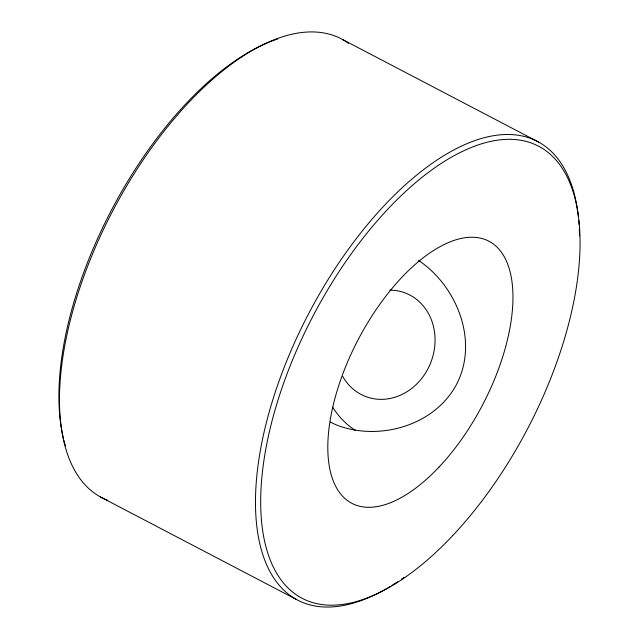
<?xml version="1.0" encoding="UTF-8"?>
<svg xmlns="http://www.w3.org/2000/svg" width="639" height="639" viewBox="0 0 639 639"><rect width="100%" height="100%" fill="white"/><g stroke="black" fill="none" stroke-linecap="round" stroke-linejoin="round"><path stroke-width="0.96" d="M342.512 39.49L538.533 142.026M100.467 496.974L296.488 599.51M330.339 422.091A71.704 50.92 -5.4 0 0 340.379 426.413C382.969 440.742 436.964 424.016 457.524 382.434C477.908 340.403 457.348 288.101 420.909 262.022A71.704 46.479 55 0 0 418.601 260.44M107.767 500.361A258.795 122.944 -62.4 0 1 113.303 209.816A258.795 122.944 -62.4 0 1 348.574 43.324M65.426 445.798A255.097 121.186 -62.4 0 1 63.908 440.367M63.445 438.506A255.097 121.186 -62.4 0 1 62.39 433.753M62.191 432.787A255.097 121.186 -62.4 0 1 115.994 201.636A255.097 121.186 -62.4 0 1 277.741 38.955M387.09 588.311A258.795 122.944 -62.4 0 1 256.087 484.642A258.795 122.944 -62.4 0 1 415.126 176.372A258.795 122.944 -62.4 0 1 578.447 217.38M578.734 220.343A258.795 122.944 -62.4 0 1 579.054 224.353M579.325 229.145A258.795 122.944 -62.4 0 1 579.525 235.903M404.056 577.36A258.795 122.944 -62.4 0 1 401.619 579.07M397.562 581.809A258.795 122.944 -62.4 0 1 391.907 585.428M390.301 586.41A258.795 122.944 -62.4 0 1 387.889 587.84M355.212 430.351A92.423 81.209 -69.1 0 1 332.647 407.179M389.806 290.114A55.433 48.708 -69.1 0 1 427.435 369.757A55.433 48.708 -69.1 0 1 342.752 376.491M439.137 466.949A147.881 70.25 -62.4 0 0 489.554 241.566A147.881 70.25 -62.4 0 0 332.496 408.305A147.881 70.25 -62.4 0 0 439.137 466.949M452.724 535.594A255.097 121.186 -62.4 0 0 539.691 146.802A255.097 121.186 -62.4 0 0 268.771 434.432A255.097 121.186 -62.4 0 0 452.724 535.594"/></g></svg>
